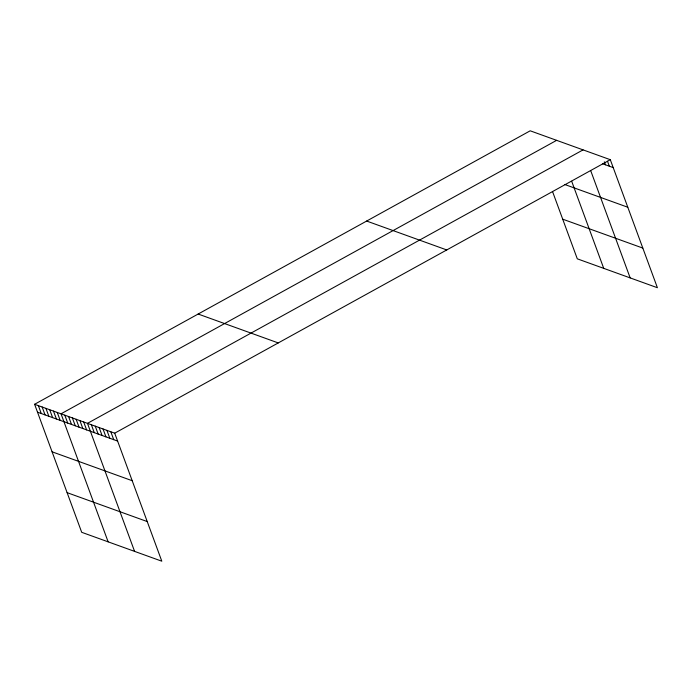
<?xml version="1.0" encoding="UTF-8"?>
<svg xmlns="http://www.w3.org/2000/svg" width="692" height="692" viewBox="0 0 692 692"><rect width="100%" height="100%" fill="white"/><g stroke="black" fill="none" stroke-linecap="round" stroke-linejoin="round"><path stroke-width="1.04" d="M34.6 404.284L114.708 433.175L161.807 561.195L81.699 532.304L34.6 404.284L530.193 130.805L610.301 159.696L657.4 287.725L577.292 258.825L552.692 191.952M556.627 140.338L61.034 413.816L108.134 541.836M583.062 149.879L87.469 423.348L134.577 551.368M114.708 433.175L610.301 159.696M602.507 163.736L613.207 167.594M564.672 184.47L627.791 207.237M562.708 219.182L642.816 248.082M366.648 221.051L446.755 249.95M198.146 314.03L278.253 342.929M37.506 412.173L117.614 441.072M52.09 451.815L132.198 480.715M67.115 492.661L147.223 521.56M607.498 161.262L609.315 166.192M604.332 161.833L605.422 164.791M590.83 170.985L630.161 277.899M571.687 181.269L603.727 268.358M110.815 431.773L113.722 439.671M106.923 430.372L109.829 438.27M103.039 428.962L105.937 436.86M99.146 427.561L102.053 435.458M95.254 426.16L98.16 434.057M91.361 424.758L94.268 432.656M83.697 421.99L86.604 429.888M79.917 420.624L82.824 428.521M76.137 419.265L79.044 427.163M72.366 417.899L75.272 425.796M68.586 416.541L71.492 424.438M64.814 415.174L67.721 423.072M57.263 412.449L60.161 420.347M53.483 411.091L56.389 418.989M49.703 409.725L52.609 417.622M45.931 408.367L48.838 416.264M42.151 407L45.058 414.897M38.38 405.642L41.278 413.539"/></g></svg>
